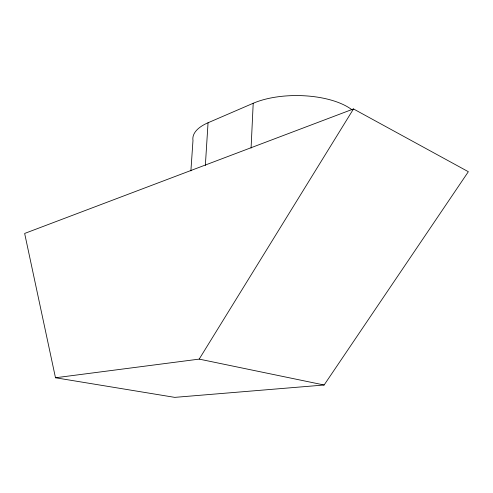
<?xml version="1.0" encoding="UTF-8"?>
<svg xmlns="http://www.w3.org/2000/svg" width="493" height="493" viewBox="0 0 493 493"><rect width="100%" height="100%" fill="white"/><g stroke="black" fill="none" stroke-linecap="round" stroke-linejoin="round"><path stroke-width="0.74" d="M251.079 148.091L253.205 103.271A62.685 27.454 0.6 0 1 352.057 109.871M205.347 165.42L208.058 122.757L253.205 103.271M190.896 170.898L192.979 140.499A59.154 24.742 2.3 0 1 208.058 122.757M55.487 377.761L199.19 359.114L353.499 108.941L468.35 171.712L324.117 385.008L174.75 397.37L55.487 377.761L24.65 233.448L353.499 108.941M199.19 359.114L324.117 385.008"/></g></svg>
